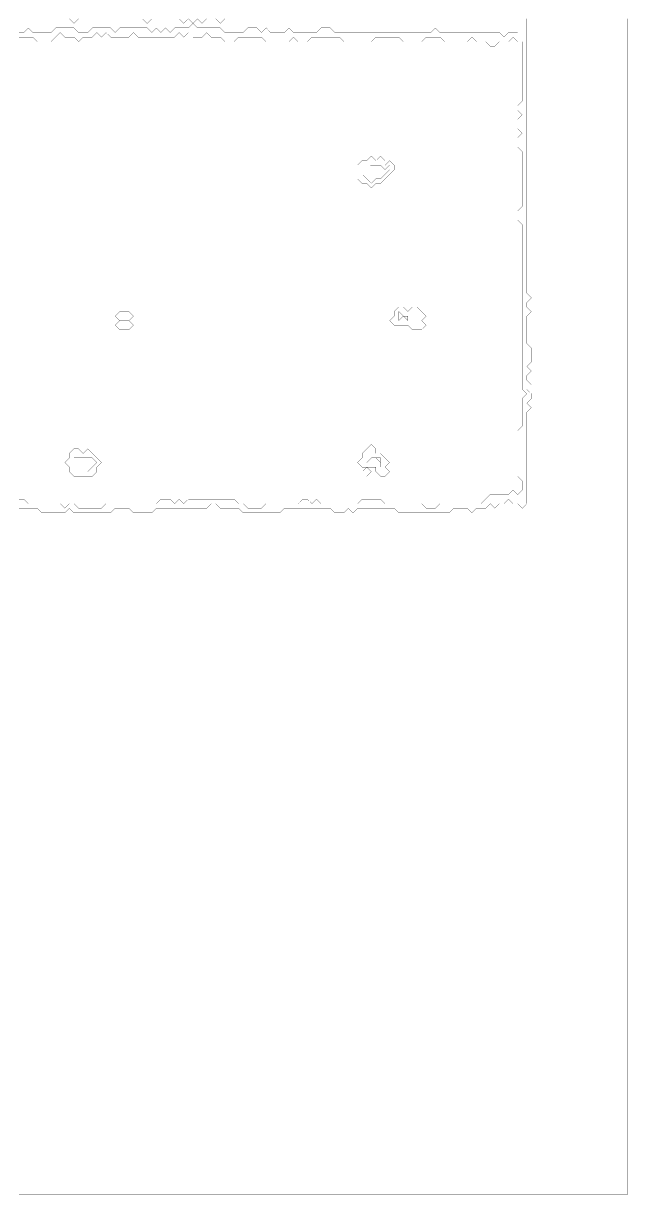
# Model space of a CAD drawing. Header units: metres. Extents: x 0 to 5089, y -5089 to 0.
# Drawn here: x 3774 to 5089, y -5089 to -2540 of the extents above; entities that cross this region are included whole.
import ezdxf

# ---------------------------------------------------------------- set-up
doc = ezdxf.new("R2010")
doc.units = ezdxf.units.M
doc.layers.add('conductor', color=1, linetype='Continuous')
doc.layers.add('substrate', color=5, linetype='Continuous')

msp = doc.modelspace()

# ---------------------------------------------------------------- linework, layer by layer
at = {"layer": 'conductor', "const_width": 0.5}
msp.add_lwpolyline([(3764.5, -3575.3), (3774.5, -3575.3), (3784.4, -3585.2), (3794.4, -3585.2), (3804.3, -3585.2), (3814.3, -3585.2), (3824.2, -3585.2), (3834.2, -3585.2), (3844.2, -3585.2), (3854.1, -3585.2), (3864.1, -3595.2), (3874, -3585.2), (3884, -3585.2), (3894, -3595.2), (3903.9, -3595.2), (3913.9, -3595.2), (3923.8, -3595.2), (3933.8, -3595.2), (3943.8, -3595.2), (3953.7, -3585.2), (3963.7, -3585.2), (3973.6, -3585.2), (3983.6, -3585.2), (3993.6, -3585.2), (4003.5, -3585.2), (4013.5, -3585.2), (4023.4, -3585.2), (4033.4, -3585.2), (4043.3, -3585.2), (4053.3, -3585.2), (4063.3, -3585.2), (4073.2, -3575.3), (4083.2, -3575.3), (4093.1, -3575.3), (4103.1, -3585.2), (4113.1, -3575.3), (4123, -3585.2), (4133, -3575.3), (4142.9, -3575.3), (4152.9, -3575.3), (4162.9, -3575.3), (4172.8, -3575.3), (4182.8, -3575.3), (4192.7, -3575.3), (4202.7, -3575.3), (4212.7, -3575.3), (4222.6, -3575.3), (4232.6, -3575.3), (4242.5, -3585.2), (4252.5, -3585.2), (4262.4, -3595.2), (4272.4, -3595.2), (4282.4, -3595.2), (4292.3, -3595.2), (4302.3, -3585.2), (4312.2, -3585.2), (4322.2, -3585.2), (4332.2, -3585.2), (4342.1, -3585.2), (4352.1, -3585.2), (4362, -3585.2), (4372, -3585.2), (4382, -3575.3), (4391.9, -3575.3), (4401.9, -3585.2), (4411.8, -3575.3), (4421.8, -3585.2), (4431.7, -3585.2), (4441.7, -3585.2), (4451.7, -3585.2), (4461.6, -3585.2), (4471.6, -3585.2), (4481.5, -3585.2), (4491.5, -3585.2), (4501.5, -3585.2), (4511.4, -3575.3), (4521.4, -3575.3), (4531.3, -3575.3), (4541.3, -3575.3), (4551.3, -3575.3), (4561.2, -3585.2), (4571.2, -3585.2), (4581.1, -3585.2), (4591.1, -3585.2), (4601.1, -3585.2), (4611, -3585.2), (4621, -3585.2), (4630.9, -3585.2), (4640.9, -3585.2), (4650.8, -3595.2), (4660.8, -3595.2), (4670.8, -3595.2), (4680.7, -3585.2), (4690.7, -3585.2), (4700.6, -3585.2), (4710.6, -3585.2), (4720.6, -3585.2), (4730.5, -3585.2), (4740.5, -3585.2), (4750.4, -3585.2), (4760.4, -3585.2), (4770.4, -3585.2), (4780.3, -3575.3), (4790.3, -3565.3), (4800.2, -3565.3), (4810.2, -3565.3), (4820.1, -3565.3), (4830.1, -3565.3), (4840.1, -3555.4), (4850, -3565.3), (4860, -3555.4), (4860, -3545.4), (4860, -3535.4), (4850, -3525.5), (4850, -3515.5), (4850, -3505.6), (4850, -3495.6), (4850, -3485.6), (4850, -3475.7), (4850, -3465.7), (4850, -3455.8), (4850, -3445.8), (4850, -3435.8), (4850, -3425.9), (4860, -3415.9), (4860, -3406), (4860, -3396), (4860, -3386.1), (4860, -3376.1), (4860, -3366.1), (4860, -3356.2), (4869.9, -3346.2), (4860, -3336.3), (4860, -3326.3), (4860, -3316.3), (4860, -3306.4), (4860, -3296.4), (4860, -3286.5), (4860, -3276.5), (4860, -3266.5), (4860, -3256.6), (4860, -3246.6), (4860, -3236.7), (4860, -3226.7), (4860, -3216.8), (4860, -3206.8), (4860, -3196.8), (4860, -3186.9), (4860, -3176.9), (4860, -3167), (4860, -3157), (4860, -3147), (4860, -3137.1), (4860, -3127.1), (4860, -3117.2), (4860, -3107.2), (4860, -3097.2), (4860, -3087.3), (4860, -3077.3), (4860, -3067.4), (4860, -3057.4), (4860, -3047.4), (4860, -3037.5), (4860, -3027.5), (4860, -3017.6), (4860, -3007.6), (4860, -2997.7), (4860, -2987.7), (4860, -2977.7), (4850, -2967.8), (4850, -2957.8), (4850, -2947.9), (4860, -2937.9), (4860, -2927.9), (4860, -2918), (4860, -2908), (4860, -2898.1), (4860, -2888.1), (4860, -2878.1), (4860, -2868.2), (4860, -2858.2), (4860, -2848.3), (4860, -2838.3), (4860, -2828.4), (4860, -2818.4), (4850, -2808.4), (4850, -2798.5), (4850, -2788.5), (4860, -2778.6), (4850, -2768.6), (4850, -2758.6), (4850, -2748.7), (4860, -2738.7), (4850, -2728.8), (4850, -2718.8), (4860, -2708.8), (4860, -2698.9), (4860, -2688.9), (4860, -2679), (4860, -2669), (4860, -2659), (4860, -2649.1), (4860, -2639.1), (4860, -2629.2), (4860, -2619.2), (4860, -2609.3), (4860, -2599.3), (4860, -2589.3), (4860, -2579.4), (4850, -2579.4), (4840.1, -2569.4), (4830.1, -2579.4), (4820.1, -2579.4), (4810.2, -2579.4), (4800.2, -2589.3), (4790.3, -2589.3), (4780.3, -2579.4), (4770.4, -2579.4), (4760.4, -2579.4), (4750.4, -2569.4), (4740.5, -2579.4), (4730.5, -2579.4), (4720.6, -2579.4), (4710.6, -2579.4), (4700.6, -2579.4), (4690.7, -2579.4), (4680.7, -2569.4), (4670.8, -2569.4), (4660.8, -2569.4), (4650.8, -2569.4), (4640.9, -2579.4), (4630.9, -2579.4), (4621, -2579.4), (4611, -2579.4), (4601.1, -2579.4), (4591.1, -2569.4), (4581.1, -2569.4), (4571.2, -2569.4), (4561.2, -2569.4), (4551.3, -2569.4), (4541.3, -2569.4), (4531.3, -2579.4), (4521.4, -2579.4), (4511.4, -2579.4), (4501.5, -2579.4), (4491.5, -2579.4), (4481.5, -2579.4), (4471.6, -2579.4), (4461.6, -2569.4), (4451.7, -2569.4), (4441.7, -2569.4), (4431.7, -2569.4), (4421.8, -2569.4), (4411.8, -2569.4), (4401.9, -2569.4), (4391.9, -2579.4), (4382, -2579.4), (4372, -2579.4), (4362, -2569.4), (4352.1, -2579.4), (4342.1, -2579.4), (4332.2, -2579.4), (4322.2, -2579.4), (4312.2, -2579.4), (4302.3, -2579.4), (4292.3, -2569.4), (4282.4, -2569.4), (4272.4, -2569.4), (4262.4, -2569.4), (4252.5, -2569.4), (4242.5, -2569.4), (4232.6, -2579.4), (4222.6, -2579.4), (4212.7, -2579.4), (4202.7, -2569.4), (4192.7, -2569.4), (4182.8, -2569.4), (4172.8, -2559.5), (4162.9, -2569.4), (4152.9, -2569.4), (4142.9, -2569.4), (4133, -2559.5), (4123, -2569.4), (4113.1, -2559.5), (4103.1, -2569.4), (4093.1, -2569.4), (4083.2, -2569.4), (4073.2, -2569.4), (4063.3, -2569.4), (4053.3, -2569.4), (4043.3, -2569.4), (4033.4, -2569.4), (4023.4, -2569.4), (4013.5, -2559.5), (4003.5, -2569.4), (3993.6, -2569.4), (3983.6, -2569.4), (3973.6, -2569.4), (3963.7, -2569.4), (3953.7, -2559.5), (3943.8, -2569.4), (3933.8, -2559.5), (3923.8, -2569.4), (3913.9, -2569.4), (3903.9, -2569.4), (3894, -2579.4), (3884, -2569.4), (3874, -2569.4), (3864.1, -2569.4), (3854.1, -2559.5), (3844.2, -2569.4), (3834.2, -2579.4), (3824.2, -2579.4), (3814.3, -2579.4), (3804.3, -2579.4), (3794.4, -2569.4), (3784.4, -2569.4), (3774.5, -2569.4), (3764.5, -2569.4)], dxfattribs=at)
for points in [[(4521.4, -2838.3), (4531.3, -2828.4), (4541.3, -2838.3), (4551.3, -2828.4), (4561.2, -2838.3), (4561.2, -2848.3), (4571.2, -2838.3), (4581.1, -2848.3), (4581.1, -2858.2), (4571.2, -2868.2), (4561.2, -2878.1), (4551.3, -2888.1), (4541.3, -2888.1), (4531.3, -2898.1), (4521.4, -2888.1), (4511.4, -2888.1), (4501.5, -2878.1), (4501.5, -2868.2), (4501.5, -2858.2), (4501.5, -2848.3), (4511.4, -2838.3)], [(4581.1, -3167), (4591.1, -3157), (4601.1, -3157), (4611, -3167), (4621, -3157), (4630.9, -3157), (4640.9, -3167), (4650.8, -3176.9), (4640.9, -3186.9), (4650.8, -3196.8), (4640.9, -3206.8), (4630.9, -3206.8), (4621, -3206.8), (4611, -3196.8), (4601.1, -3196.8), (4591.1, -3196.8), (4581.1, -3196.8), (4571.2, -3186.9), (4581.1, -3176.9)], [(3973.6, -3176.9), (3983.6, -3167), (3993.6, -3167), (4003.5, -3167), (4013.5, -3176.9), (4003.5, -3186.9), (3993.6, -3186.9), (3983.6, -3186.9)], [(3973.6, -3196.8), (3983.6, -3186.9), (3993.6, -3186.9), (4003.5, -3186.9), (4013.5, -3196.8), (4003.5, -3206.8), (3993.6, -3206.8), (3983.6, -3206.8)], [(3874, -3475.7), (3884, -3465.7), (3894, -3465.7), (3903.9, -3475.7), (3913.9, -3465.7), (3923.8, -3475.7), (3933.8, -3485.6), (3943.8, -3495.6), (3933.8, -3505.6), (3933.8, -3515.5), (3923.8, -3525.5), (3913.9, -3525.5), (3903.9, -3525.5), (3894, -3525.5), (3884, -3525.5), (3874, -3515.5), (3874, -3505.6), (3864.1, -3495.6), (3874, -3485.6)], [(4521.4, -3465.7), (4531.3, -3455.8), (4541.3, -3465.7), (4541.3, -3475.7), (4551.3, -3475.7), (4561.2, -3485.6), (4571.2, -3495.6), (4561.2, -3505.6), (4571.2, -3515.5), (4561.2, -3525.5), (4551.3, -3525.5), (4541.3, -3515.5), (4541.3, -3505.6), (4531.3, -3505.6), (4521.4, -3505.6), (4511.4, -3505.6), (4501.5, -3495.6), (4511.4, -3485.6), (4511.4, -3475.7)], [(4511.4, -3515.5), (4521.4, -3505.6), (4531.3, -3515.5), (4521.4, -3525.5)]]:
    msp.add_lwpolyline(points, close=True, dxfattribs=at)
at = {"layer": 'substrate', "const_width": 0.5}
for points in [[(3764.5, -5089), (3774.5, -5089), (3784.4, -5089), (3794.4, -5089), (3804.3, -5089), (3814.3, -5089), (3824.2, -5089), (3834.2, -5089), (3844.2, -5089), (3854.1, -5089), (3864.1, -5089), (3874, -5089), (3884, -5089), (3894, -5089), (3903.9, -5089), (3913.9, -5089), (3923.8, -5089), (3933.8, -5089), (3943.8, -5089), (3953.7, -5089), (3963.7, -5089), (3973.6, -5089), (3983.6, -5089), (3993.6, -5089), (4003.5, -5089), (4013.5, -5089), (4023.4, -5089), (4033.4, -5089), (4043.3, -5089), (4053.3, -5089), (4063.3, -5089), (4073.2, -5089), (4083.2, -5089), (4093.1, -5089), (4103.1, -5089), (4113.1, -5089), (4123, -5089), (4133, -5089), (4142.9, -5089), (4152.9, -5089), (4162.9, -5089), (4172.8, -5089), (4182.8, -5089), (4192.7, -5089), (4202.7, -5089), (4212.7, -5089), (4222.6, -5089), (4232.6, -5089), (4242.5, -5089), (4252.5, -5089), (4262.4, -5089), (4272.4, -5089), (4282.4, -5089), (4292.3, -5089), (4302.3, -5089), (4312.2, -5089), (4322.2, -5089), (4332.2, -5089), (4342.1, -5089), (4352.1, -5089), (4362, -5089), (4372, -5089), (4382, -5089), (4391.9, -5089), (4401.9, -5089), (4411.8, -5089), (4421.8, -5089), (4431.7, -5089), (4441.7, -5089), (4451.7, -5089), (4461.6, -5089), (4471.6, -5089), (4481.5, -5089), (4491.5, -5089), (4501.5, -5089), (4511.4, -5089), (4521.4, -5089), (4531.3, -5089), (4541.3, -5089), (4551.3, -5089), (4561.2, -5089), (4571.2, -5089), (4581.1, -5089), (4591.1, -5089), (4601.1, -5089), (4611, -5089), (4621, -5089), (4630.9, -5089), (4640.9, -5089), (4650.8, -5089), (4660.8, -5089), (4670.8, -5089), (4680.7, -5089), (4690.7, -5089), (4700.6, -5089), (4710.6, -5089), (4720.6, -5089), (4730.5, -5089), (4740.5, -5089), (4750.4, -5089), (4760.4, -5089), (4770.4, -5089), (4780.3, -5089), (4790.3, -5089), (4800.2, -5089), (4810.2, -5089), (4820.1, -5089), (4830.1, -5089), (4840.1, -5089), (4850, -5089), (4860, -5089), (4869.9, -5089), (4879.9, -5089), (4889.9, -5089), (4899.8, -5089), (4909.8, -5089), (4919.7, -5089), (4929.7, -5089), (4939.7, -5089), (4949.6, -5089), (4959.6, -5089), (4969.5, -5089), (4979.5, -5089), (4989.5, -5089), (4999.4, -5089), (5009.4, -5089), (5019.3, -5089), (5029.3, -5089), (5039.2, -5089), (5049.2, -5089), (5059.2, -5089), (5069.1, -5089), (5079.1, -5089), (5089, -5089), (5089, -5079.1), (5089, -5069.1), (5089, -5059.2), (5089, -5049.2), (5089, -5039.2), (5089, -5029.3), (5089, -5019.3), (5089, -5009.4), (5089, -4999.4), (5089, -4989.5), (5089, -4979.5), (5089, -4969.5), (5089, -4959.6), (5089, -4949.6), (5089, -4939.7), (5089, -4929.7), (5089, -4919.7), (5089, -4909.8), (5089, -4899.8), (5089, -4889.9), (5089, -4879.9), (5089, -4869.9), (5089, -4860), (5089, -4850), (5089, -4840.1), (5089, -4830.1), (5089, -4820.1), (5089, -4810.2), (5089, -4800.2), (5089, -4790.3), (5089, -4780.3), (5089, -4770.4), (5089, -4760.4), (5089, -4750.4), (5089, -4740.5), (5089, -4730.5), (5089, -4720.6), (5089, -4710.6), (5089, -4700.6), (5089, -4690.7), (5089, -4680.7), (5089, -4670.8), (5089, -4660.8), (5089, -4650.8), (5089, -4640.9), (5089, -4630.9), (5089, -4621), (5089, -4611), (5089, -4601.1), (5089, -4591.1), (5089, -4581.1), (5089, -4571.2), (5089, -4561.2), (5089, -4551.3), (5089, -4541.3), (5089, -4531.3), (5089, -4521.4), (5089, -4511.4), (5089, -4501.5), (5089, -4491.5), (5089, -4481.5), (5089, -4471.6), (5089, -4461.6), (5089, -4451.7), (5089, -4441.7), (5089, -4431.7), (5089, -4421.8), (5089, -4411.8), (5089, -4401.9), (5089, -4391.9), (5089, -4382), (5089, -4372), (5089, -4362), (5089, -4352.1), (5089, -4342.1), (5089, -4332.2), (5089, -4322.2), (5089, -4312.2), (5089, -4302.3), (5089, -4292.3), (5089, -4282.4), (5089, -4272.4), (5089, -4262.4), (5089, -4252.5), (5089, -4242.5), (5089, -4232.6), (5089, -4222.6), (5089, -4212.7), (5089, -4202.7), (5089, -4192.7), (5089, -4182.8), (5089, -4172.8), (5089, -4162.9), (5089, -4152.9), (5089, -4142.9), (5089, -4133), (5089, -4123), (5089, -4113.1), (5089, -4103.1), (5089, -4093.1), (5089, -4083.2), (5089, -4073.2), (5089, -4063.3), (5089, -4053.3), (5089, -4043.3), (5089, -4033.4), (5089, -4023.4), (5089, -4013.5), (5089, -4003.5), (5089, -3993.6), (5089, -3983.6), (5089, -3973.6), (5089, -3963.7), (5089, -3953.7), (5089, -3943.8), (5089, -3933.8), (5089, -3923.8), (5089, -3913.9), (5089, -3903.9), (5089, -3894), (5089, -3884), (5089, -3874), (5089, -3864.1), (5089, -3854.1), (5089, -3844.2), (5089, -3834.2), (5089, -3824.2), (5089, -3814.3), (5089, -3804.3), (5089, -3794.4), (5089, -3784.4), (5089, -3774.5), (5089, -3764.5), (5089, -3754.5), (5089, -3744.6), (5089, -3734.6), (5089, -3724.7), (5089, -3714.7), (5089, -3704.7), (5089, -3694.8), (5089, -3684.8), (5089, -3674.9), (5089, -3664.9), (5089, -3654.9), (5089, -3645), (5089, -3635), (5089, -3625.1), (5089, -3615.1), (5089, -3605.2), (5089, -3595.2), (5089, -3585.2), (5089, -3575.3), (5089, -3565.3), (5089, -3555.4), (5089, -3545.4), (5089, -3535.4), (5089, -3525.5), (5089, -3515.5), (5089, -3505.6), (5089, -3495.6), (5089, -3485.6), (5089, -3475.7), (5089, -3465.7), (5089, -3455.8), (5089, -3445.8), (5089, -3435.8), (5089, -3425.9), (5089, -3415.9), (5089, -3406), (5089, -3396), (5089, -3386.1), (5089, -3376.1), (5089, -3366.1), (5089, -3356.2), (5089, -3346.2), (5089, -3336.3), (5089, -3326.3), (5089, -3316.3), (5089, -3306.4), (5089, -3296.4), (5089, -3286.5), (5089, -3276.5), (5089, -3266.5), (5089, -3256.6), (5089, -3246.6), (5089, -3236.7), (5089, -3226.7), (5089, -3216.8), (5089, -3206.8), (5089, -3196.8), (5089, -3186.9), (5089, -3176.9), (5089, -3167), (5089, -3157), (5089, -3147), (5089, -3137.1), (5089, -3127.1), (5089, -3117.2), (5089, -3107.2), (5089, -3097.2), (5089, -3087.3), (5089, -3077.3), (5089, -3067.4), (5089, -3057.4), (5089, -3047.4), (5089, -3037.5), (5089, -3027.5), (5089, -3017.6), (5089, -3007.6), (5089, -2997.7), (5089, -2987.7), (5089, -2977.7), (5089, -2967.8), (5089, -2957.8), (5089, -2947.9), (5089, -2937.9), (5089, -2927.9), (5089, -2918), (5089, -2908), (5089, -2898.1), (5089, -2888.1), (5089, -2878.1), (5089, -2868.2), (5089, -2858.2), (5089, -2848.3), (5089, -2838.3), (5089, -2828.4), (5089, -2818.4), (5089, -2808.4), (5089, -2798.5), (5089, -2788.5), (5089, -2778.6), (5089, -2768.6), (5089, -2758.6), (5089, -2748.7), (5089, -2738.7), (5089, -2728.8), (5089, -2718.8), (5089, -2708.8), (5089, -2698.9), (5089, -2688.9), (5089, -2679), (5089, -2669), (5089, -2659), (5089, -2649.1), (5089, -2639.1), (5089, -2629.2), (5089, -2619.2), (5089, -2609.3), (5089, -2599.3), (5089, -2589.3), (5089, -2579.4), (5089, -2569.4), (5089, -2559.5), (5089, -2549.5), (5089, -2539.5), (5089, -2529.6)], [(4869.9, -2529.6), (4869.9, -2539.5), (4869.9, -2549.5), (4869.9, -2559.5), (4869.9, -2569.4), (4869.9, -2579.4), (4869.9, -2589.3), (4869.9, -2599.3), (4869.9, -2609.3), (4869.9, -2619.2), (4869.9, -2629.2), (4869.9, -2639.1), (4869.9, -2649.1), (4869.9, -2659), (4869.9, -2669), (4869.9, -2679), (4869.9, -2688.9), (4869.9, -2698.9), (4869.9, -2708.8), (4869.9, -2718.8), (4869.9, -2728.8), (4869.9, -2738.7), (4869.9, -2748.7), (4869.9, -2758.6), (4869.9, -2768.6), (4869.9, -2778.6), (4869.9, -2788.5), (4869.9, -2798.5), (4869.9, -2808.4), (4869.9, -2818.4), (4869.9, -2828.4), (4869.9, -2838.3), (4869.9, -2848.3), (4869.9, -2858.2), (4869.9, -2868.2), (4869.9, -2878.1), (4869.9, -2888.1), (4869.9, -2898.1), (4869.9, -2908), (4869.9, -2918), (4869.9, -2927.9), (4869.9, -2937.9), (4869.9, -2947.9), (4869.9, -2957.8), (4869.9, -2967.8), (4869.9, -2977.7), (4869.9, -2987.7), (4869.9, -2997.7), (4869.9, -3007.6), (4869.9, -3017.6), (4869.9, -3027.5), (4869.9, -3037.5), (4869.9, -3047.4), (4869.9, -3057.4), (4869.9, -3067.4), (4869.9, -3077.3), (4869.9, -3087.3), (4869.9, -3097.2), (4869.9, -3107.2), (4869.9, -3117.2), (4869.9, -3127.1), (4879.9, -3137.1), (4869.9, -3147), (4869.9, -3157), (4879.9, -3167), (4869.9, -3176.9), (4869.9, -3186.9), (4869.9, -3196.8), (4869.9, -3206.8), (4869.9, -3216.8), (4869.9, -3226.7), (4869.9, -3236.7), (4879.9, -3246.6), (4879.9, -3256.6), (4879.9, -3266.5), (4879.9, -3276.5), (4869.9, -3286.5), (4879.9, -3296.4), (4869.9, -3306.4), (4869.9, -3316.3), (4879.9, -3326.3), (4869.9, -3336.3), (4879.9, -3346.2), (4879.9, -3356.2), (4869.9, -3366.1), (4879.9, -3376.1), (4869.9, -3386.1), (4869.9, -3396), (4869.9, -3406), (4869.9, -3415.9), (4869.9, -3425.9), (4869.9, -3435.8), (4869.9, -3445.8), (4869.9, -3455.8), (4869.9, -3465.7), (4869.9, -3475.7), (4869.9, -3485.6), (4869.9, -3495.6), (4869.9, -3505.6), (4869.9, -3515.5), (4869.9, -3525.5), (4869.9, -3535.4), (4869.9, -3545.4), (4869.9, -3555.4), (4869.9, -3565.3), (4869.9, -3575.3), (4869.9, -3585.2), (4860, -3595.2), (4850, -3585.2), (4840.1, -3585.2), (4830.1, -3575.3), (4820.1, -3585.2), (4810.2, -3585.2), (4800.2, -3595.2), (4790.3, -3585.2), (4780.3, -3595.2), (4770.4, -3595.2), (4760.4, -3595.2), (4750.4, -3605.2), (4740.5, -3595.2), (4730.5, -3595.2), (4720.6, -3595.2), (4710.6, -3595.2), (4700.6, -3605.2), (4690.7, -3605.2), (4680.7, -3605.2), (4670.8, -3605.2), (4660.8, -3605.2), (4650.8, -3605.2), (4640.9, -3605.2), (4630.9, -3605.2), (4621, -3605.2), (4611, -3605.2), (4601.1, -3605.2), (4591.1, -3605.2), (4581.1, -3595.2), (4571.2, -3595.2), (4561.2, -3595.2), (4551.3, -3595.2), (4541.3, -3595.2), (4531.3, -3595.2), (4521.4, -3595.2), (4511.4, -3595.2), (4501.5, -3595.2), (4491.5, -3605.2), (4481.5, -3595.2), (4471.6, -3605.2), (4461.6, -3605.2), (4451.7, -3605.2), (4441.7, -3595.2), (4431.7, -3595.2), (4421.8, -3595.2), (4411.8, -3595.2), (4401.9, -3595.2), (4391.9, -3595.2), (4382, -3595.2), (4372, -3595.2), (4362, -3595.2), (4352.1, -3595.2), (4342.1, -3595.2), (4332.2, -3605.2), (4322.2, -3605.2), (4312.2, -3605.2), (4302.3, -3605.2), (4292.3, -3605.2), (4282.4, -3605.2), (4272.4, -3605.2), (4262.4, -3605.2), (4252.5, -3605.2), (4242.5, -3595.2), (4232.6, -3595.2), (4222.6, -3595.2), (4212.7, -3595.2), (4202.7, -3595.2), (4192.7, -3585.2), (4182.8, -3585.2), (4172.8, -3595.2), (4162.9, -3595.2), (4152.9, -3595.2), (4142.9, -3595.2), (4133, -3595.2), (4123, -3595.2), (4113.1, -3595.2), (4103.1, -3595.2), (4093.1, -3595.2), (4083.2, -3595.2), (4073.2, -3595.2), (4063.3, -3595.2), (4053.3, -3605.2), (4043.3, -3605.2), (4033.4, -3605.2), (4023.4, -3605.2), (4013.5, -3605.2), (4003.5, -3595.2), (3993.6, -3595.2), (3983.6, -3595.2), (3973.6, -3595.2), (3963.7, -3605.2), (3953.7, -3605.2), (3943.8, -3605.2), (3933.8, -3605.2), (3923.8, -3605.2), (3913.9, -3605.2), (3903.9, -3605.2), (3894, -3605.2), (3884, -3605.2), (3874, -3595.2), (3864.1, -3605.2), (3854.1, -3605.2), (3844.2, -3605.2), (3834.2, -3605.2), (3824.2, -3605.2), (3814.3, -3605.2), (3804.3, -3595.2), (3794.4, -3595.2), (3784.4, -3595.2), (3774.5, -3595.2), (3764.5, -3595.2)], [(3764.5, -2559.5), (3774.5, -2559.5), (3784.4, -2549.5), (3794.4, -2559.5), (3804.3, -2559.5), (3814.3, -2559.5), (3824.2, -2559.5), (3834.2, -2559.5), (3844.2, -2549.5), (3854.1, -2549.5), (3864.1, -2549.5), (3874, -2549.5), (3884, -2549.5), (3894, -2559.5), (3903.9, -2559.5), (3913.9, -2559.5), (3923.8, -2549.5), (3933.8, -2549.5), (3943.8, -2549.5), (3953.7, -2549.5), (3963.7, -2549.5), (3973.6, -2559.5), (3983.6, -2549.5), (3993.6, -2549.5), (4003.5, -2549.5), (4013.5, -2549.5), (4023.4, -2549.5), (4033.4, -2549.5), (4043.3, -2549.5), (4053.3, -2559.5), (4063.3, -2549.5), (4073.2, -2559.5), (4083.2, -2549.5), (4093.1, -2559.5), (4103.1, -2549.5), (4113.1, -2549.5), (4123, -2549.5), (4133, -2549.5), (4142.9, -2539.5), (4152.9, -2549.5), (4162.9, -2549.5), (4172.8, -2549.5), (4182.8, -2549.5), (4192.7, -2549.5), (4202.7, -2549.5), (4212.7, -2559.5), (4222.6, -2559.5), (4232.6, -2559.5), (4242.5, -2559.5), (4252.5, -2559.5), (4262.4, -2549.5), (4272.4, -2549.5), (4282.4, -2549.5), (4292.3, -2559.5), (4302.3, -2549.5), (4312.2, -2559.5), (4322.2, -2559.5), (4332.2, -2559.5), (4342.1, -2559.5), (4352.1, -2549.5), (4362, -2559.5), (4372, -2559.5), (4382, -2559.5), (4391.9, -2559.5), (4401.9, -2559.5), (4411.8, -2559.5), (4421.8, -2549.5), (4431.7, -2549.5), (4441.7, -2549.5), (4451.7, -2559.5), (4461.6, -2559.5), (4471.6, -2559.5), (4481.5, -2559.5), (4491.5, -2559.5), (4501.5, -2559.5), (4511.4, -2559.5), (4521.4, -2559.5), (4531.3, -2559.5), (4541.3, -2559.5), (4551.3, -2559.5), (4561.2, -2559.5), (4571.2, -2559.5), (4581.1, -2559.5), (4591.1, -2559.5), (4601.1, -2559.5), (4611, -2559.5), (4621, -2559.5), (4630.9, -2559.5), (4640.9, -2559.5), (4650.8, -2559.5), (4660.8, -2559.5), (4670.8, -2549.5), (4680.7, -2559.5), (4690.7, -2559.5), (4700.6, -2559.5), (4710.6, -2559.5), (4720.6, -2559.5), (4730.5, -2559.5), (4740.5, -2559.5), (4750.4, -2559.5), (4760.4, -2559.5), (4770.4, -2559.5), (4780.3, -2559.5), (4790.3, -2559.5), (4800.2, -2559.5), (4810.2, -2559.5), (4820.1, -2569.4), (4830.1, -2559.5), (4840.1, -2559.5), (4850, -2559.5), (4850, -2549.5), (4850, -2539.5), (4850, -2529.6)], [(3894, -2529.6), (3884, -2539.5), (3874, -2529.6)], [(4053.3, -2529.6), (4043.3, -2539.5), (4033.4, -2529.6)], [(4172.8, -2529.6), (4162.9, -2539.5), (4152.9, -2529.6), (4142.9, -2539.5), (4133, -2529.6), (4123, -2539.5), (4113.1, -2529.6)], [(4212.7, -2529.6), (4202.7, -2539.5), (4192.7, -2529.6)]]:
    msp.add_lwpolyline(points, dxfattribs=at)
for points in [[(4531.3, -2848.3), (4521.4, -2858.2), (4511.4, -2868.2), (4521.4, -2878.1), (4531.3, -2888.1), (4541.3, -2878.1), (4551.3, -2878.1), (4561.2, -2868.2), (4571.2, -2858.2), (4571.2, -2848.3), (4561.2, -2858.2), (4551.3, -2848.3), (4541.3, -2848.3)], [(4591.1, -3167), (4591.1, -3176.9), (4591.1, -3186.9), (4601.1, -3176.9), (4611, -3186.9), (4611, -3176.9), (4601.1, -3176.9)], [(4630.9, -3176.9), (4630.9, -3186.9)], [(3884, -3485.6), (3884, -3495.6), (3884, -3505.6), (3884, -3515.5), (3894, -3515.5), (3903.9, -3515.5), (3913.9, -3515.5), (3923.8, -3505.6), (3933.8, -3495.6), (3923.8, -3485.6), (3913.9, -3485.6), (3903.9, -3485.6), (3894, -3485.6)], [(4531.3, -3485.6), (4521.4, -3495.6), (4531.3, -3485.6), (4541.3, -3485.6), (4551.3, -3495.6), (4551.3, -3505.6), (4551.3, -3495.6), (4551.3, -3485.6), (4541.3, -3485.6)]]:
    msp.add_lwpolyline(points, close=True, dxfattribs=at)

doc.saveas('drawing.dxf')
